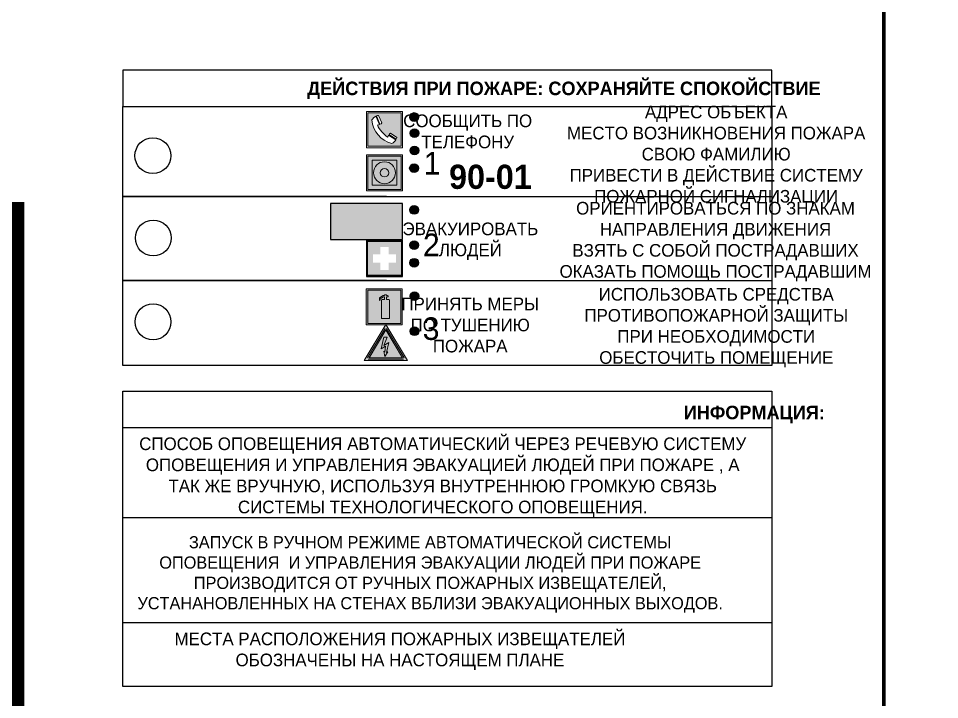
# Model space of a CAD drawing. Header units: millimetres. Extents: x 13114 to 67229, y 22859 to 38520.
# Drawn here: x 28679.7 to 28883.9, y 31458.6 to 31609.6 of the extents above; entities that cross this region are included whole.
import ezdxf

# ---------------------------------------------------------------- set-up
doc = ezdxf.new("R2010")
doc.units = ezdxf.units.MM
doc.styles.add('обычный', font='arial.ttf')

# ---------------------------------------------------------------- blocks, each defined once
blk = doc.blocks.new('A$C3E6D3DDE')
at = {"lineweight": 5}
h = blk.add_hatch(color=40, dxfattribs=at)
h.paths.add_polyline_path([(24.1, 1.45), (16.46, -11.35), (31.74, -11.35)])
h.paths.add_polyline_path([(24.09, -0.46), (30.03, -10.41), (18.14, -10.41)], flags=16)
h.paths.add_polyline_path([(24.54, -3.08), (23.41, -6.02), (25.13, -5.01), (24.33, -8.5), (24.82, -8.27), (23.79, -9.86), (23.4, -8.04), (23.8, -8.43), (24.04, -6.29), (22.39, -7.25), (23.44, -3.08)], flags=0)
h = blk.add_hatch(color=256, dxfattribs=at)
h.paths.add_polyline_path([(24.37, 0.03, 0.567511), (23.82, 0.03), (17.59, -10.4, 0.582454), (17.86, -10.88), (30.32, -10.88, 0.582149), (30.6, -10.4)])
h.paths.add_polyline_path([(24.09, -0.46), (18.14, -10.41), (30.03, -10.41)], flags=16)
h.paths.add_polyline_path([(24.54, -3.08), (23.41, -6.02), (25.13, -5.01), (24.33, -8.5), (24.82, -8.27), (23.79, -9.86), (23.4, -8.04), (23.8, -8.43), (24.04, -6.29), (22.39, -7.25), (23.44, -3.08)], flags=0)
h = blk.add_hatch(color=40, dxfattribs=at)
h.paths.add_polyline_path([(24.09, -0.46), (18.14, -10.41), (30.03, -10.41)])
h.paths.add_polyline_path([(24.82, -8.27), (23.79, -9.86), (23.4, -8.04), (23.8, -8.43), (24.04, -6.29), (22.39, -7.25), (23.44, -3.08), (24.54, -3.08), (23.41, -6.02), (25.13, -5.01), (24.33, -8.5)], flags=16)
at = {"color": 40, "lineweight": 5}
for p, q in [((16.46, -11.35), (24.1, 1.45)), ((24.1, 1.45), (31.74, -11.35))]:
    blk.add_line(p, q, dxfattribs=at)
at = {"lineweight": 5}
for p, q in [((17.59, -10.4), (23.82, 0.03)), ((24.37, 0.03), (30.6, -10.4)), ((18.14, -10.41), (24.09, -0.46)), ((23.44, -3.08), (22.39, -7.25)), ((23.41, -6.02), (24.54, -3.08)), ((24.54, -3.08), (23.44, -3.08)), ((24.09, -0.46), (30.03, -10.41)), ((22.39, -7.25), (24.04, -6.29)), ((25.13, -5.01), (23.41, -6.02)), ((24.04, -6.29), (23.8, -8.43)), ((24.33, -8.5), (25.13, -5.01)), ((23.8, -8.43), (23.4, -8.04)), ((23.4, -8.04), (23.79, -9.86)), ((23.79, -9.86), (24.82, -8.27)), ((24.82, -8.27), (24.33, -8.5)), ((17.86, -10.88), (30.32, -10.88)), ((18.14, -10.41), (30.03, -10.41))]:
    blk.add_line(p, q, dxfattribs=at)
at = {"color": 50, "lineweight": 5}
blk.add_line((31.74, -11.35), (16.46, -11.35), dxfattribs=at)
blk = doc.blocks.new('A$C456E1F9C')
at = {"lineweight": 5}
h = blk.add_hatch(color=242, dxfattribs=at)
h.paths.add_polyline_path([(0.51, -1.47), (0.51, -13.26), (12.29, -13.26), (12.29, -1.47)])
h.paths.add_polyline_path([(5.42, -4.95, -0.254479), (4.78, -5.4), (3.52, -2.53, -0.209735), (4.23, -2.4)], flags=16)
h.paths.add_polyline_path([(8.53, -8.6), (10.87, -10.17), (10.54, -10.76), (8.03, -9.13, -0.192251)], flags=16)
h.paths.add_polyline_path([(4.61, -5.49, 0.005518), (3.87, -5.72, 0.128647), (7.49, -10.01, 0.00809), (7.83, -9.33), (10.47, -10.97, -0.16736), (8.99, -12.25, -0.327862), (1.95, -3.95, -0.166952), (3.36, -2.62)], flags=16)
at = {"color": 242, "lineweight": 5}
for p, q in [((0, -13.77), (0, -0.97)), ((12.8, -0.97), (0, -0.97)), ((4.61, -5.49), (3.36, -2.62)), ((3.52, -2.53), (4.78, -5.4)), ((4.23, -2.4), (5.42, -4.95)), ((12.8, -13.77), (12.8, -0.97)), ((7.83, -9.33), (10.47, -10.97)), ((8.03, -9.13), (10.54, -10.76)), ((10.81, -10.12), (8.53, -8.6)), ((10.54, -10.76), (10.8, -10.3)), ((10.8, -10.3), (10.81, -10.12)), ((0, -13.77), (12.8, -13.77))]:
    blk.add_line(p, q, dxfattribs=at)
blk.add_lwpolyline([(0.51, -1.47), (12.29, -1.47), (12.29, -13.26), (0.51, -13.26)], close=True, dxfattribs=at)
for centre, radius, start, end in [((4.59, -5.34), 2.99, 114.2845, 152.1974), ((4.02, -3.27), 0.891, 76.3284, 123.7092), ((11.12, -3.31), 9.19, 183.9915, 256.6009), ((14.98, -39.1), 35.17, 107.1487, 108.4135), ((13.86, -0.94), 11.08, 205.5536, 234.8762), ((4.68, -4.59), 0.824, 276.9621, 334.0723), ((-13.31, 0.8), 23.44, 332.5487, 334.4027), ((8.94, -9.5), 0.989, 114.4092, 157.9388), ((7.87, -9.46), 3, 291.9291, 329.9329)]:
    blk.add_arc(centre, radius, start, end, dxfattribs=at)
blk = doc.blocks.new('A$C54414219')
at = {"true_color": 0xffffff}
h = blk.add_hatch(color=7, dxfattribs=at)
h.paths.add_polyline_path([(2.39, -9.45), (2.39, -18.3), (11.23, -18.3), (11.23, -9.45)], flags=0)
h.paths.add_polyline_path([(10.71, -13.87, -1), (2.92, -13.87, -1)], flags=0)
h.paths.add_polyline_path([(8.3, -13.87, -1), (5.33, -13.87, -1)], flags=0)
h.paths.add_polyline_path([(0.41, -7.47), (0.41, -20.27), (13.21, -20.27), (13.21, -7.47)])
h.paths.add_polyline_path([(0.92, -19.77), (12.71, -19.77), (12.71, -7.98), (0.92, -7.98)], flags=16)
h.paths.add_polyline_path([(11.23, -9.45), (11.23, -18.3), (2.39, -18.3), (2.39, -9.45)], flags=0)
at = {"lineweight": 5}
h = blk.add_hatch(color=242, dxfattribs=at)
h.paths.add_polyline_path([(12.71, -7.98), (0.92, -7.98), (0.92, -19.77), (12.71, -19.77)])
h.paths.add_polyline_path([(11.23, -18.3), (2.39, -18.3), (2.39, -9.45), (11.23, -9.45)], flags=16)
h.paths.add_polyline_path([(10.71, -13.87, -1), (2.92, -13.87, -1)], flags=0)
h.paths.add_polyline_path([(8.3, -13.87, -1), (5.33, -13.87, -1)], flags=0)
at = {"true_color": 0xffffff}
h = blk.add_hatch(color=7, dxfattribs=at)
h.paths.add_polyline_path([(2.39, -9.45), (2.39, -18.3), (11.23, -18.3), (11.23, -9.45)])
h.paths.add_polyline_path([(10.71, -13.87, -1), (2.92, -13.87, -1)], flags=16)
h.paths.add_polyline_path([(8.3, -13.87, -1), (5.33, -13.87, -1)], flags=0)
at = {"lineweight": 5}
h = blk.add_hatch(color=242, dxfattribs=at)
h.paths.add_polyline_path([(2.92, -13.87, 1), (10.71, -13.87, 1)])
h.paths.add_polyline_path([(8.3, -13.87, -1), (5.33, -13.87, -1)], flags=16)
at = {"color": 242, "lineweight": 5}
for p, q in [((0.41, -20.27), (0.41, -7.47)), ((0.41, -7.47), (13.21, -7.47)), ((0.41, -7.47), (13.21, -7.47)), ((13.21, -20.27), (13.21, -7.47)), ((0.41, -20.27), (13.21, -20.27))]:
    blk.add_line(p, q, dxfattribs=at)
for points in [[(0.92, -7.98), (12.71, -7.98), (12.71, -19.77), (0.92, -19.77)], [(2.39, -9.45), (11.23, -9.45), (11.23, -18.3), (2.39, -18.3)]]:
    blk.add_lwpolyline(points, close=True, dxfattribs=at)
for radius in [3.89, 1.49]:
    blk.add_circle((6.81, -13.87), radius, dxfattribs=at)
blk = doc.blocks.new('A$C32E8229D')
at = {"true_color": 0xffffff}
blk.add_hatch(color=7, dxfattribs=at).paths.add_polyline_path([(0, 0), (0, -8), (16, -8), (16, 0)])
h = blk.add_hatch(color=126)
h.paths.add_polyline_path([(0.2, -0.2), (15.8, -0.2), (15.8, -7.8), (0.2, -7.8)])
h.paths.add_polyline_path([(13.49, -2.05), (12.08, -2.05), (11.37, -2.63, 0.162397), (11.29, -2.84), (11.29, -3.63), (10.35, -3.63), (10.35, -4.05), (11.68, -4.05), (11.68, -3.48), (12.26, -4.28), (11.29, -5.1), (11.29, -6.78), (11.85, -6.78), (11.85, -5.44), (12.8, -4.64), (12.8, -5.94), (14.46, -5.94), (14.46, -5.39), (13.45, -5.39), (13.45, -3.97), (12.46, -2.59), (13.15, -2.59), (13.69, -3.34), (14.18, -3)], flags=16)
h.paths.add_polyline_path([(10.74, -1.82, 1), (11.8, -1.82, 1)], flags=16)
h.paths.add_polyline_path([(9.39, -3.59), (5.99, -3.59), (6.56, -3.03), (5.91, -3.03), (5.1, -3.83), (5.91, -4.64), (6.56, -4.64), (5.99, -4.09), (9.39, -4.09)], flags=16)
h.paths.add_polyline_path([(4.29, -1.08), (1.72, -1.08), (1.72, -6.6), (4.29, -6.6)], flags=16)
at = {"color": 126}
blk.add_lwpolyline([(16, -8), (0, -8), (0, 0), (16, 0)], close=True, dxfattribs=at)
blk = doc.blocks.new('A$C18900ED3')
h = blk.add_hatch(color=126)
h.paths.add_polyline_path([(-0.18, -0.18), (-7.02, -0.18), (-7.02, -7.02), (-0.18, -7.02)])
h.paths.add_polyline_path([(-5.89, -4.46), (-5.89, -2.77), (-4.46, -2.77), (-4.46, -1.31), (-2.77, -1.31), (-2.77, -2.77), (-1.33, -2.77), (-1.33, -4.46), (-2.77, -4.46), (-2.77, -5.89), (-4.46, -5.89), (-4.46, -4.46)], flags=16)
at = {"color": 126}
for p, q in [((-7.2, 0), (-7.2, -7.2)), ((0, 0), (-7.2, 0)), ((0, -7.2), (0, 0)), ((-7.02, -7.02), (-7.02, -0.18)), ((-7.02, -0.18), (-0.18, -0.18)), ((-0.18, -0.18), (-0.18, -7.02)), ((-7.2, -7.2), (0, -7.2)), ((-0.18, -7.02), (-7.02, -7.02))]:
    blk.add_line(p, q, dxfattribs=at)
blk = doc.blocks.new('A$C3AD82952')
at = {"true_color": 0xf5f5ff}
h = blk.add_hatch(color=7, dxfattribs=at)
h.dxf.hatch_style = 1
h.paths.add_polyline_path([(8.21, 8.73, 0.414214), (7.89, 9.05), (7.22, 9.05), (7.22, 9.92), (7.59, 9.92, 1), (7.57, 10.36), (7.22, 10.36), (7.22, 10.6), (6.43, 10.6), (6.43, 10.36), (6.01, 10.36), (4.74, 9.59), (4.74, 8.69), (4.98, 8.73), (4.98, 9.26), (6.12, 9.91), (6.43, 9.91), (6.43, 9.05), (5.76, 9.05, 0.414214), (5.44, 8.73), (5.44, 2.2), (8.21, 2.2)], flags=0)
h.paths.add_polyline_path([(12.8, 12.8), (0, 12.8), (0, 0), (12.8, 0)])
h.paths.add_polyline_path([(0.51, 12.29), (12.29, 12.29), (12.29, 0.51), (0.51, 0.51)], flags=16)
h.paths.add_polyline_path([(4.74, 9.59), (6.01, 10.36), (6.43, 10.36), (6.43, 10.6), (7.22, 10.6), (7.22, 10.36), (7.59, 10.36, -0.94586), (7.59, 9.92), (7.22, 9.92), (7.22, 9.05), (7.89, 9.05, -0.414214), (8.21, 8.73), (8.21, 2.2), (5.44, 2.2), (5.44, 8.73, -0.414214), (5.76, 9.05), (6.43, 9.05), (6.43, 9.91), (6.12, 9.91), (4.98, 9.26), (4.98, 8.73), (4.74, 8.69)], flags=0)
h = blk.add_hatch(color=242)
h.dxf.hatch_style = 1
h.paths.add_polyline_path([(12.29, 12.29), (0.51, 12.29), (0.51, 0.51), (12.29, 0.51)])
h.paths.add_polyline_path([(4.74, 8.69), (4.74, 9.59), (6.01, 10.36), (6.43, 10.36), (6.43, 10.6), (7.22, 10.6), (7.22, 10.36), (7.59, 10.36, -0.94586), (7.59, 9.92), (7.22, 9.92), (7.22, 9.05), (7.89, 9.05, -0.414214), (8.21, 8.73), (8.21, 2.2), (5.44, 2.2), (5.44, 8.73, -0.414214), (5.76, 9.05), (6.43, 9.05), (6.43, 9.91), (6.12, 9.91), (4.98, 9.26), (4.98, 8.73)], flags=16)
h = blk.add_hatch(color=7, dxfattribs=at)
h.dxf.hatch_style = 1
h.paths.add_polyline_path([(8.21, 8.73, 0.414214), (7.89, 9.05), (7.22, 9.05), (7.22, 9.92), (7.59, 9.92, 1), (7.57, 10.36), (7.22, 10.36), (7.22, 10.6), (6.43, 10.6), (6.43, 10.36), (6.01, 10.36), (4.74, 9.59), (4.74, 8.69), (4.98, 8.73), (4.98, 9.26), (6.12, 9.91), (6.43, 9.91), (6.43, 9.05), (5.76, 9.05, 0.414214), (5.44, 8.73), (5.44, 2.2), (8.21, 2.2)])
at = {"color": 242, "lineweight": 5}
for p, q in [((0, 0), (0, 12.8)), ((0, 12.8), (12.8, 12.8)), ((6.01, 10.36), (4.74, 9.59)), ((4.98, 9.26), (6.12, 9.91)), ((6.01, 10.36), (6.43, 10.36)), ((6.12, 9.91), (6.43, 9.91)), ((7.22, 10.6), (6.43, 10.6)), ((6.43, 10.6), (6.43, 10.36)), ((6.43, 9.91), (6.43, 9.05)), ((7.22, 10.36), (7.22, 10.6)), ((7.59, 10.36), (7.22, 10.36)), ((7.22, 9.05), (7.22, 9.92)), ((7.59, 9.92), (7.22, 9.92)), ((12.8, 0), (12.8, 12.8)), ((4.74, 9.59), (4.74, 8.69)), ((4.74, 8.69), (4.98, 8.73)), ((4.98, 8.73), (4.98, 9.26)), ((5.44, 2.2), (5.44, 8.73)), ((5.76, 9.05), (6.43, 9.05)), ((7.89, 9.05), (7.22, 9.05)), ((8.21, 2.2), (8.21, 8.73)), ((0, 0), (12.8, 0)), ((5.44, 2.2), (8.21, 2.2))]:
    blk.add_line(p, q, dxfattribs=at)
blk.add_lwpolyline([(0.51, 12.29), (12.29, 12.29), (12.29, 0.51), (0.51, 0.51)], close=True, dxfattribs=at)
for centre, radius, start, end in [((7.58, 10.14), 0.223, 273.1875, 86.8125), ((5.76, 8.73), 0.32, 90, 180), ((7.89, 8.73), 0.32, 0, 90)]:
    blk.add_arc(centre, radius, start, end, dxfattribs=at)

msp = doc.modelspace()

# ---------------------------------------------------------------- hatches: boundary and pattern name
at = {"lineweight": 0}
h = msp.add_hatch(color=256, dxfattribs=at)
h.dxf.hatch_style = 1
h.paths.add_polyline_path([(28766.46, 31587.71, 1), (28768.39, 31587.71, 1)])
h = msp.add_hatch(color=256, dxfattribs=at)
h.dxf.hatch_style = 1
h.paths.add_polyline_path([(28766.56, 31584.12, 1), (28768.49, 31584.12, 1)])
h = msp.add_hatch(color=256, dxfattribs=at)
h.dxf.hatch_style = 1
h.paths.add_polyline_path([(28766.52, 31580.31, 1), (28768.45, 31580.31, 1)])
h = msp.add_hatch(color=256, dxfattribs=at)
h.dxf.hatch_style = 1
h.paths.add_polyline_path([(28766.44, 31576.38, 1), (28768.37, 31576.38, 1)])
h = msp.add_hatch(color=256, dxfattribs=at)
h.dxf.hatch_style = 1
h.paths.add_polyline_path([(28766.45, 31567.12, 1), (28768.38, 31567.12, 1)])
h = msp.add_hatch(color=256, dxfattribs=at)
h.dxf.hatch_style = 1
h.paths.add_polyline_path([(28766.49, 31559.33, 1), (28768.42, 31559.33, 1)])
h = msp.add_hatch(color=256, dxfattribs=at)
h.dxf.hatch_style = 1
h.paths.add_polyline_path([(28766.48, 31555.43, 1), (28768.42, 31555.43, 1)])
h = msp.add_hatch(color=256, dxfattribs=at)
h.dxf.hatch_style = 1
h.paths.add_polyline_path([(28766.54, 31548.01, 1), (28768.48, 31548.01, 1)])
h = msp.add_hatch(color=256, dxfattribs=at)
h.dxf.hatch_style = 1
h.paths.add_polyline_path([(28766.55, 31540.24, 1), (28768.48, 31540.24, 1)])

# ---------------------------------------------------------------- linework, layer by layer
at = {"color": 1, "lineweight": 100}
for points in [[(28271.52, 31683.84), (28871.52, 31683.84), (28871.52, 31288.84), (28271.52, 31288.84)], [(28871.52, 31683.84), (29471.52, 31683.84), (29471.52, 31288.84), (28871.52, 31288.84)]]:
    msp.add_lwpolyline(points, close=True, dxfattribs=at)
for points in [[(28702.91, 31590.06), (28846.68, 31590.06), (28846.68, 31598.11), (28702.91, 31598.11)], [(28702.91, 31590.06), (28846.68, 31590.06), (28846.68, 31532.66), (28702.91, 31532.66)]]:
    msp.add_lwpolyline(points, close=True)
at = {"lineweight": 0, "const_width": 5}
for points in [[(28670.74, 31566.37), (28678.58, 31566.37), (28678.58, 31475.63)], [(28678.58, 31481.45), (28678.58, 31343.39), (28670.84, 31343.39)]]:
    msp.add_lwpolyline(points, dxfattribs=at)
for points in [[(28761.33, 31570.07), (28702.91, 31570.07), (28846.68, 31570.07)], [(28761.33, 31551.49), (28702.91, 31551.49), (28846.68, 31551.49)]]:
    msp.add_lwpolyline(points)
at = {"color": 0}
msp.add_lwpolyline([(28702.91, 31527), (28846.68, 31527), (28846.68, 31461.55), (28702.91, 31461.55)], close=True, dxfattribs=at)
for points in [[(28702.91, 31518.95), (28846.68, 31518.95)], [(28702.91, 31498.95), (28846.68, 31498.95)], [(28702.91, 31475.7), (28846.68, 31475.7)]]:
    msp.add_lwpolyline(points, dxfattribs=at)
for centre, radius in [((28767.42, 31587.71), 0.966), ((28767.53, 31584.12), 0.966), ((28709.54, 31579.14), 3.98), ((28767.49, 31580.31), 0.966), ((28767.41, 31576.38), 0.966), ((28767.42, 31567.12), 0.966), ((28709.63, 31560.91), 3.98), ((28767.46, 31559.33), 0.966), ((28767.45, 31555.43), 0.966), ((28767.51, 31548.01), 0.966), ((28709.57, 31542.33), 3.98), ((28767.51, 31540.24), 0.966)]:
    msp.add_circle(centre, radius)

# ---------------------------------------------------------------- block references
for name, p, xscale, yscale, zscale in [('A$C456E1F9C', (28756.87, 31589.52), 0.625, 0.625, 0.625), ('A$C54414219', (28756.61, 31584.03), 0.625, 0.625, 0.625), ('A$C18900ED3', (28764.87, 31560.39), 1.111111111007631, 1.111111111007631, 1.111111111007631), ('A$C3AD82952', (28756.82, 31541.66), 0.625, 0.625, 0.625), ('A$C3E6D3DDE', (28746.1, 31540.85), 0.625, 0.625, 0.625)]:
    msp.add_blockref(name, p, dxfattribs=dict(xscale=xscale, yscale=yscale, zscale=zscale))
at = {"xscale": -1}
msp.add_blockref('A$C32E8229D', (28764.87, 31568.54), dxfattribs=at)

# ---------------------------------------------------------------- texts
at = {"lineweight": 0, "attachment_point": 5, "style": 'обычный'}
for s, insert, char_height, width in [('{\\fProxima Nova Rg|b1|i0|c204|p2;ДЕЙСТВИЯ ПРИ ПОЖАРЕ: СОХРАНЯЙТЕ СПОКОЙСТВИЕ\\H1.6644x; }', (28800.63, 31593.62), 3, 175.1736), ('\\pi-8.4,l8.4,t8.4;{\\fProxima Nova Rg|b0|i0|c204|p2;АДРЕС ОБЪЕКТА\\PМЕСТО ВОЗНИКНОВЕНИЯ ПОЖАРА \\PСВОЮ ФАМИЛИЮ\\PПРИВЕСТИ В ДЕЙСТВИЕ СИСТЕМУ \\PПОЖАРНОЙ СИГНАЛИЗАЦИИ}', (28834.37, 31579.08), 2.8, 126.6484), ('{\\fProxima Nova Rg|b0|i0|c204|p2;СООБЩИТЬ ПО \\PТЕЛЕФОНУ}', (28779.3, 31584.51), 2.8, 126.6484), ('{\\fProxima Nova Rg|b0|i0|c204|p2;1\\H1.1667x; }', (28771.4, 31577.45), 5, 126.6484), ('{\\fProxima Nova Rg|b1|i0|c204|p2;\\H1.0714x;90-01\\fProxima Nova Rg|b0|i0|c204|p2;\\H0.93331x; \\H1.3449x; }', (28784.34, 31574.43), 5, 126.6484), ('\\pi-8.4,l8.4,t8.4;{\\fProxima Nova Rg|b0|i0|c204|p2;ОРИЕНТИРОВАТЬСЯ ПО ЗНАКАМ \\PНАПРАВЛЕНИЯ ДВИЖЕНИЯ\\PВЗЯТЬ С СОБОЙ ПОСТРАДАВШИХ\\PОКАЗАТЬ ПОМОЩЬ ПОСТРАДАВШИМ}', (28834.23, 31560.1), 2.8, 126.6484), ('{\\fProxima Nova Rg|b0|i0|c204|p2;ЭВАКУИРОВАТЬ \\PЛЮДЕЙ}', (28779.9, 31560.19), 2.8, 126.6484), ('{\\fProxima Nova Rg|b0|i0|c204|p2;2\\H1.1967x; }', (28771.25, 31559.37), 5, 126.6484), ('\\pi-8.4,l8.4,t8.4;{\\fProxima Nova Rg|b0|i0|c204|p2;ИСПОЛЬЗОВАТЬ СРЕДСТВА \\PПРОТИВОПОЖАРНОЙ ЗАЩИТЫ \\PПРИ НЕОБХОДИМОСТИ \\PОБЕСТОЧИТЬ ПОМЕЩЕНИЕ}', (28834.39, 31541.03), 2.8, 126.6484), ('{\\fProxima Nova Rg|b0|i0|c204|p2;ПРИНЯТЬ МЕРЫ \\PПО ТУШЕНИЮ \\PПОЖАРА}', (28779.86, 31541.61), 2.8, 126.6484), ('{\\fProxima Nova Rg|b0|i0|c204|p2;3\\H1.1967x; }', (28771.19, 31540.79), 5, 126.6484), ('{\\fProxima Nova Rg|b1|i0|c204|p2;ИНФОРМАЦИЯ:\\H1.1997x; }', (28842.82, 31521.81), 3, 175.1736), ('{\\fProxima Nova Rg|b0|i0|c204|p2;СПОСОБ ОПОВЕЩЕНИЯ АВТОМАТИЧЕСКИЙ ЧЕРЕЗ РЕЧЕВУЮ СИСТЕМУ ОПОВЕЩЕНИЯ И УПРАВЛЕНИЯ ЭВАКУАЦИЕЙ ЛЮДЕЙ ПРИ ПОЖАРЕ , А ТАК ЖЕ ВРУЧНУЮ, ИСПОЛЬЗУЯ ВНУТРЕННЮЮ ГРОМКУЮ СВЯЗЬ СИСТЕМЫ ТЕХНОЛОГИЧЕСКОГО ОПОВЕЩЕНИЯ.}', (28773.77, 31507.91), 2.8, 137.0334), ('{\\fProxima Nova Rg|b0|i0|c204|p2;\\P\\pt8.1;ЗАПУСК В РУЧНОМ РЕЖИМЕ АВТОМАТИЧЕСКОЙ СИСТЕМЫ ОПОВЕЩЕНИЯ  И УПРАВЛЕНИЯ ЭВАКУАЦИИ ЛЮДЕЙ ПРИ ПОЖАРЕ ПРОИЗВОДИТСЯ ОТ РУЧНЫХ ПОЖАРНЫХ ИЗВЕЩАТЕЛЕЙ, УСТАНАНОВЛЕННЫХ НА СТЕНАХ ВБЛИЗИ ЭВАКУАЦИОННЫХ ВЫХОДОВ. }', (28770.99, 31488.61), 2.7, 131.4512), ('\\pt8.4;{\\fProxima Nova Rg|b0|i0|c204|p2;\\PМЕСТА РАСПОЛОЖЕНИЯ ПОЖАРНЫХ ИЗВЕЩАТЕЛЕЙ ОБОЗНАЧЕНЫ НА НАСТОЯЩЕМ ПЛАНЕ}', (28764.29, 31471.69), 2.8, 118.5618)]:
    msp.add_mtext(s, dxfattribs=dict(at, insert=insert, char_height=char_height, width=width))

doc.saveas('drawing.dxf')
